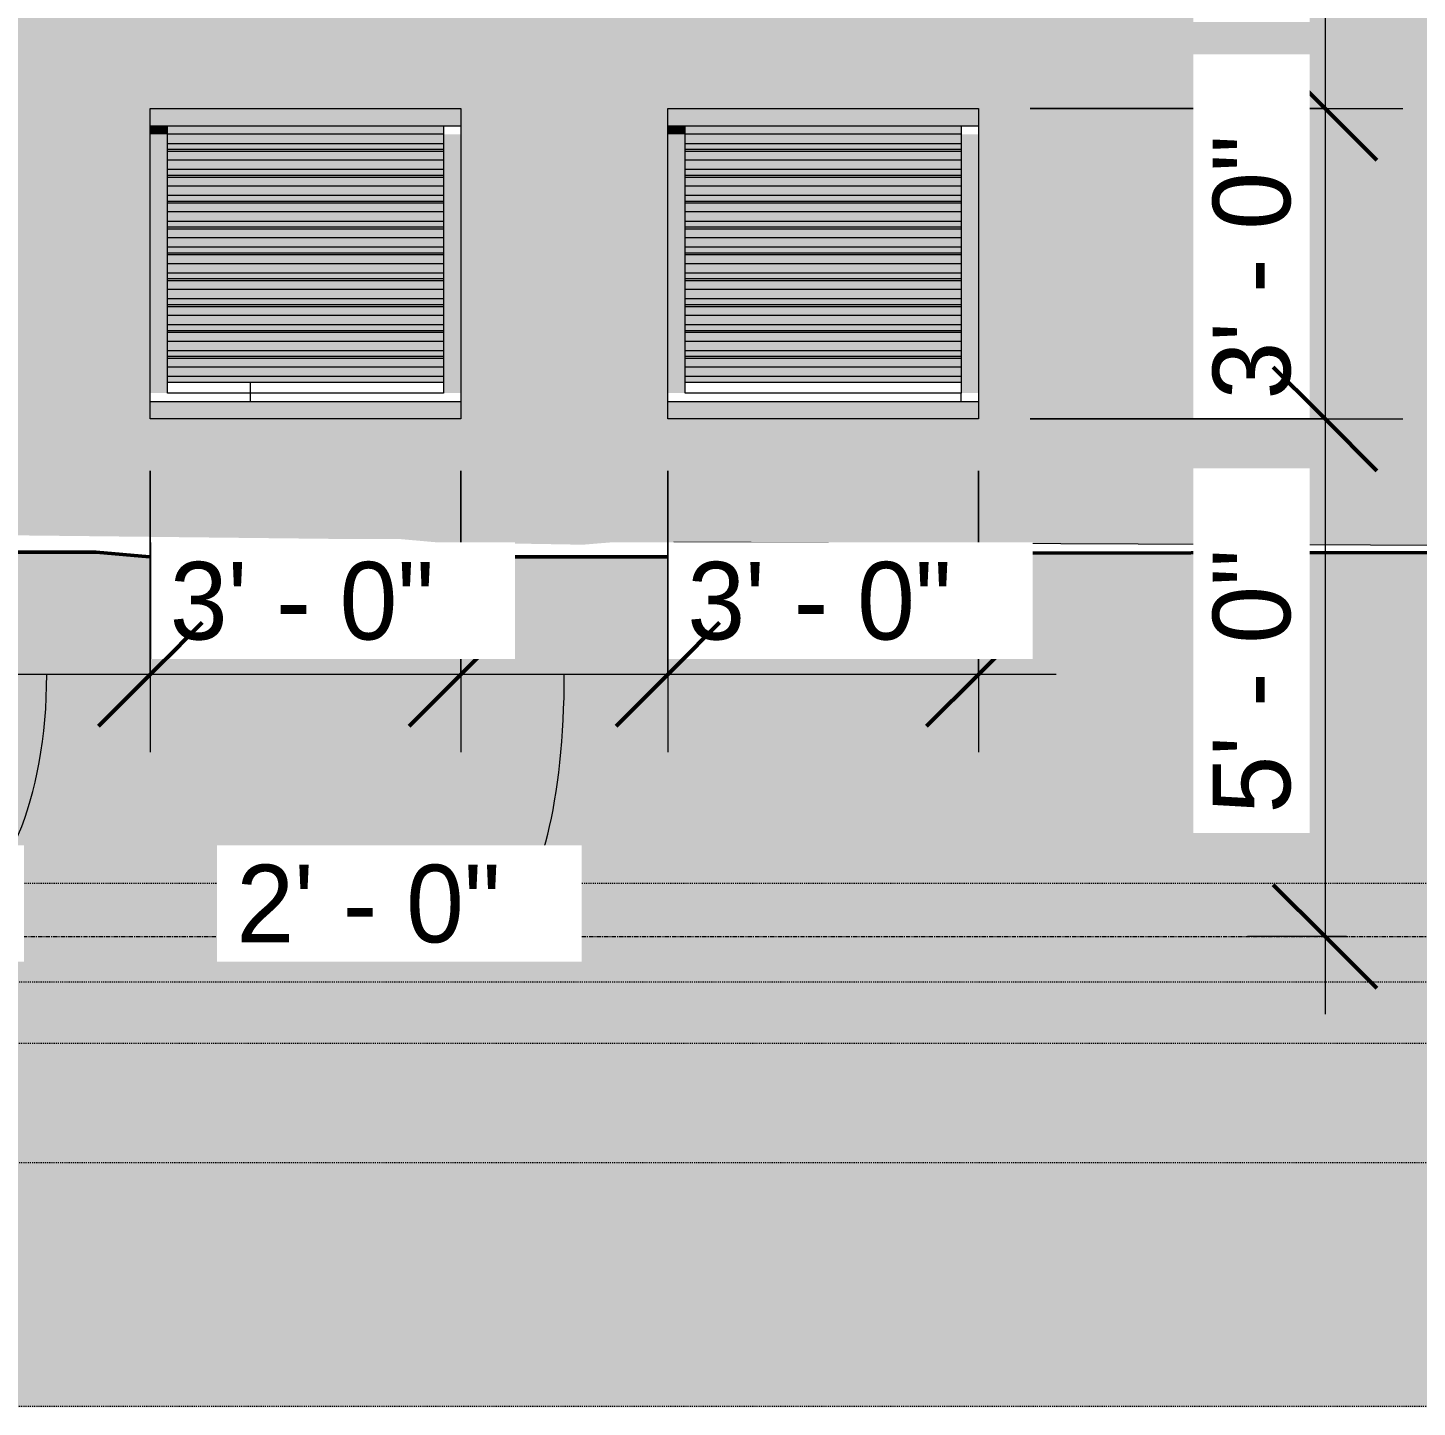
# Model space of a CAD drawing. Header units: inches. Extents: x -4178 to 1394, y -264 to 630.
# Drawn here: x -2744.5 to -2583.4, y -206.6 to -46.6 of the extents above; entities that cross this region are included whole.
import ezdxf

# ---------------------------------------------------------------- set-up
doc = ezdxf.new("R2010")
doc.units = ezdxf.units.IN
doc.header["$MEASUREMENT"] = 0
doc.linetypes.add('Aligning Line 1_8_', pattern=[0.25, 0.125, -0.125])
doc.linetypes.add('Grid Line 1_2_', pattern=[0.875, 0.5, -0.125, 0.125, -0.125])
for name, color, linetype, lineweight in [('0-1', 7, 'Continuous', 5), ('A-ANNO-DIMS', 211, 'Continuous', 9), ('A-ANNO-DIMS-96', 211, 'Continuous', 9), ('A-FLOR-LEVL-1', 51, 'Grid Line 1_2_', 9), ('A-GLAZ-CURT', 52, 'Continuous', 9), ('A-GLAZ-CWMG', 51, 'Continuous', 9), ('C-TOPO', 7, 'Continuous', 9), ('C-TOPO-1', 250, 'Continuous', 50), ('G-ANNO-SYMB', 111, 'Aligning Line 1_8_', 9), ('G-ANNO-SYMB-1', 147, 'Aligning Line 1_8_', 9), ('S-FNDN', 32, 'Continuous', 13), ('S-FNDN-2', 32, 'Continuous', 9)]:
    doc.layers.add(name, color=color, linetype=linetype, lineweight=lineweight)
doc.styles.add('Century Gothic', font='ufonts.com_century-gothic.ttf', dxfattribs={"height": 9})
doc.dimstyles.new('OD__1_4__Tol__', dxfattribs={"dimscale": 12, "dimtxt": 9.397514, "dimasz": 1, "dimexe": 0.75, "dimexo": 0.5, "dimgap": 0.125, "dimtad": 1, "dimrnd": 0.25, "dimzin": 1, "dimdsep": 46, "dimlunit": 4, "dimtxsty": 'Century Gothic', "dimblk1": 'OBLIQUE', "dimblk2": 'OBLIQUE', "dimsah": 1, "dimcen": 0.09, "dimdle": 0.75, "dimazin": 0, "dimtfac": 1, "dimtdec": 4, "dimtix": 1, "dimtmove": 0, "dimatfit": 3, "dimfxl": 1, "dimtvp": 1, "dimtfill": 1, "dimfrac": 2, "dimtolj": 1, "dimtzin": 0, "dimarcsym": 2})
doc.dimstyles.new('OD__1_4__Tol___1', dxfattribs={"dimscale": 12, "dimtxt": 9.397514, "dimasz": 1, "dimexe": 0.75, "dimexo": 0.5, "dimgap": 0.125, "dimtad": 1, "dimrnd": 0.25, "dimzin": 1, "dimdsep": 46, "dimlunit": 4, "dimtxsty": 'Century Gothic', "dimblk1": 'OBLIQUE', "dimblk2": 'OBLIQUE', "dimsah": 1, "dimcen": 0.09, "dimdle": 0.75, "dimazin": 0, "dimtfac": 1, "dimtdec": 4, "dimtix": 1, "dimtmove": 1, "dimatfit": 3, "dimfxl": 1, "dimtvp": 1, "dimtfill": 1, "dimfrac": 2, "dimtolj": 1, "dimtzin": 0, "dimarcsym": 2})

# ---------------------------------------------------------------- blocks, each defined once
blk = doc.blocks.new('CTR  - Topography_rvt-1-BUILDING ELEVATION - WEST')
at = {"layer": 'C-TOPO'}
h = blk.add_hatch(dxfattribs=at)
h.set_pattern_fill('FP_6', color=256, style=0, pattern_type=2)
h.set_pattern_definition([(0, (-2936.56, 0), (24, 24), [24, -24]), (0, (-2936.56, 9), (24, 24), [24, -24]), (0, (-2936.56, 18), (24, 24), [24, -24]), (90, (-2933.56, 21), (-24, 24), [24, -24]), (90, (-2924.56, 21), (-24, 24), [24, -24]), (90, (-2915.56, 21), (-24, 24), [24, -24])])
h.paths.add_polyline_path([(-3091.63, -206.57), (-1926.91, -206.57), (-1926.91, -111.74), (-1948.54, -112.02), (-2089.83, -110.5), (-2098.67, -109.67), (-2269.1, -108), (-2283.86, -106.82), (-2289.99, -108), (-2516.29, -107.4), (-2640, -107.55), (-2645.4, -108), (-2730.41, -108), (-2736.58, -107.45), (-2865.63, -107.32), (-3028.03, -105.51), (-3133.52, -105.67), (-3191.84, -108), (-3208.83, -104.64), (-3243.43, -102.17), (-3381.47, -93.2), (-3477.77, -108), (-3552.41, -102.42), (-3643.76, -108), (-3681.9, -102.54), (-3912.57, -3.08), (-3919.57, 0), (-3932.13, 0), (-3985.01, -3.27), (-3985.01, -206.57), (-3133.45, -206.57)], flags=0)
for p, q in [((-2718.72, -90), (-2718.72, -87.77)), ((-2718.72, -90), (-2718.72, -87.77)), ((-2636.32, -90), (-2636.32, -89)), ((-2636.32, -90), (-2636.32, -89)), ((-2289.85, -107.97), (-2669.64, -106.27)), ((-2736.58, -107.45), (-2865.63, -107.32)), ((-2730.41, -108), (-2736.58, -107.45)), ((-2640, -107.55), (-2645.4, -108)), ((-2640, -107.55), (-2513.66, -107.4)), ((-2730.41, -108), (-2645.4, -108)), ((-2729.7, -108), (-2730.41, -108)), ((-2646.16, -108), (-2645.4, -108))]:
    blk.add_line(p, q, dxfattribs=at)
at = {"layer": 'C-TOPO-1'}
for p, q in [((-2736.58, -107.45), (-2865.63, -107.32)), ((-2730.41, -108), (-2736.58, -107.45)), ((-2640, -107.55), (-2645.4, -108)), ((-2513.66, -107.4), (-2640, -107.55)), ((-2645.4, -108), (-2730.41, -108))]:
    blk.add_line(p, q, dxfattribs=at)
blk = doc.blocks.new('CTR - 1st Phase - Common Walls_rvt-1-BUILDING ELEVATION - WEST')
at = {"layer": 'A-FLOR-LEVL-1'}
blk.add_line((-4168.71, -152), (-1830.2, -152), dxfattribs=at)
at = {"layer": 'G-ANNO-SYMB-1'}
for p, q in [((-1926.91, -145.84), (-4071.96, -145.84)), ((-1926.91, -164.42), (-4072, -164.42))]:
    blk.add_line(p, q, dxfattribs=at)
blk = doc.blocks.new('CTR - 1st Phase -Stairs _ Elevators_rvt-1-BUILDING ELEVATION - WEST')
at = {"layer": 'A-FLOR-LEVL-1'}
blk.add_line((-4168.71, -152), (-1830.2, -152), dxfattribs=at)
at = {"layer": 'G-ANNO-SYMB-1'}
blk.add_line((-1926.91, -206.49), (-4071.96, -206.49), dxfattribs=at)
blk = doc.blocks.new('Empty Panel - Empty Panel-2514206-BUILDING ELEVATION - WEST')
at = {"layer": 'A-GLAZ-CURT'}
blk.add_line((-2756.32, -89), (-2788.32, -89), dxfattribs=at)
blk = doc.blocks.new('Rectangular Mullion - louver-2514202-BUILDING ELEVATION - WEST')
at = {"layer": 'A-GLAZ-CWMG'}
for points in [[(-2756.32, -84.95), (-2756.32, -84.77), (-2788.32, -84.77), (-2788.32, -84.95), (-2764.84, -84.95)], [(-2756.32, -87.05), (-2756.32, -84.95), (-2788.32, -84.95), (-2788.32, -87.05), (-2764.84, -87.05)], [(-2788.32, -87.77), (-2756.32, -87.77), (-2756.32, -87.05), (-2788.32, -87.05)]]:
    blk.add_hatch(color=256, dxfattribs=at).paths.add_polyline_path(points, flags=0)
for p, q in [((-2788.32, -84.95), (-2756.32, -84.95)), ((-2788.32, -87.05), (-2756.32, -87.05)), ((-2756.32, -87.77), (-2788.32, -87.77))]:
    blk.add_line(p, q, dxfattribs=at)
blk = doc.blocks.new('Rectangular Mullion - Louver Frame-2514203-BUILDING ELEVATION - WEST')
at = {"layer": 'A-GLAZ-CWMG'}
blk.add_hatch(color=256, dxfattribs=at).paths.add_polyline_path([(-2790.32, -92), (-2754.32, -92), (-2754.32, -90), (-2790.32, -90), (-2790.32, -91.95)], flags=0)
blk.add_line((-2754.32, -90), (-2790.32, -90), dxfattribs=at)
blk = doc.blocks.new('Rectangular Mullion - Louver Frame-2514204-BUILDING ELEVATION - WEST')
at = {"layer": 'A-GLAZ-CWMG'}
blk.add_hatch(color=256, dxfattribs=at).paths.add_polyline_path([(-2767.98, -58), (-2754.32, -58), (-2754.32, -56), (-2790.32, -56), (-2790.32, -58), (-2787.48, -58)], flags=0)
blk.add_line((-2790.32, -58), (-2754.32, -58), dxfattribs=at)
blk = doc.blocks.new('Rectangular Mullion - Louver Frame-2010914-BUILDING ELEVATION - WEST')
at = {"layer": 'A-GLAZ-CWMG'}
blk.add_hatch(color=256, dxfattribs=at).paths.add_polyline_path([(-2756.32, -89), (-2754.32, -89), (-2754.32, -86), (-2756.32, -86), (-2756.32, -87.77)], flags=0)
blk.add_line((-2756.32, -86), (-2756.32, -89), dxfattribs=at)
blk = doc.blocks.new('Rectangular Mullion - Louver Frame-2010916-BUILDING ELEVATION - WEST')
at = {"layer": 'A-GLAZ-CWMG'}
blk.add_hatch(color=256, dxfattribs=at).paths.add_polyline_path([(-2790.32, -89), (-2788.32, -89), (-2788.32, -86), (-2790.32, -86), (-2790.32, -87.77)], flags=0)
blk.add_line((-2788.32, -89), (-2788.32, -86), dxfattribs=at)
blk = doc.blocks.new('Rectangular Mullion - Louver Frame-2513604-BUILDING ELEVATION - WEST')
at = {"layer": 'A-GLAZ-CWMG'}
blk.add_hatch(color=256, dxfattribs=at).paths.add_polyline_path([(-2728.32, -59), (-2728.32, -58), (-2730.32, -58), (-2730.32, -59)], flags=0)
for p in [(-2730.32, -58), (-2728.32, -59)]:
    blk.add_line(p, (-2728.32, -58), dxfattribs=at)
blk = doc.blocks.new('Empty Panel - Empty Panel-2514207-BUILDING ELEVATION - WEST')
at = {"layer": 'A-GLAZ-CURT'}
blk.add_line((-2756.32, -59), (-2788.32, -59), dxfattribs=at)
blk = doc.blocks.new('Rectangular Mullion - Louver Frame-2514054-BUILDING ELEVATION - WEST')
at = {"layer": 'A-GLAZ-CWMG'}
blk.add_hatch(color=256, dxfattribs=at).paths.add_polyline_path([(-2754.32, -80), (-2754.32, -77), (-2756.32, -77), (-2756.32, -80)], flags=0)
blk.add_line((-2756.32, -77), (-2756.32, -80), dxfattribs=at)
blk = doc.blocks.new('Rectangular Mullion - Louver Frame-2514056-BUILDING ELEVATION - WEST')
at = {"layer": 'A-GLAZ-CWMG'}
blk.add_hatch(color=256, dxfattribs=at).paths.add_polyline_path([(-2788.32, -83), (-2788.32, -80), (-2790.32, -80), (-2790.32, -83)], flags=0)
blk.add_line((-2788.32, -83), (-2788.32, -80), dxfattribs=at)
blk = doc.blocks.new('Rectangular Mullion - louver-V25-BUILDING ELEVATION - WEST')
at = {"layer": 'A-GLAZ-CWMG'}
for points in [[(-2696.32, -60.05), (-2696.32, -58), (-2728.32, -58), (-2728.32, -60.05), (-2697.8, -60.05)], [(-2718.72, -60.77), (-2696.32, -60.77), (-2696.32, -60.05), (-2728.32, -60.05), (-2728.32, -60.77), (-2721.8, -60.77)]]:
    blk.add_hatch(color=256, dxfattribs=at).paths.add_polyline_path(points, flags=0)
for p, q in [((-2696.32, -58), (-2696.32, -59)), ((-2728.32, -60.05), (-2696.32, -60.05)), ((-2696.32, -60.77), (-2728.32, -60.77))]:
    blk.add_line(p, q, dxfattribs=at)
blk = doc.blocks.new('DIMBLOCK1-BUILDING ELEVATION - WEST')
at = {"layer": 'A-ANNO-DIMS-96'}
for p, q in [((-2594.13, 9), (-2594.13, -56)), ((-2591.64, 0), (-2603.13, 0)), ((-2594.13, 0), (-2591.64, 0)), ((-2628.32, -56), (-2585.13, -56)), ((-2594.13, -56), (-2628.32, -56))]:
    blk.add_line(p, q, dxfattribs=at)
at = {"layer": 'A-ANNO-DIMS-96', "lineweight": 50}
for p, q in [((-2594.13, 0), (-2600.13, 6)), ((-2594.13, 0), (-2588.13, -6)), ((-2594.13, -56), (-2600.13, -50)), ((-2594.13, -56), (-2588.13, -62))]:
    blk.add_line(p, q, dxfattribs=at)
at = {"layer": 'A-ANNO-DIMS-96', "color": 0, "insert": (-2607.16, -43.74), "char_height": 9, "width": 37.7691, "attachment_point": 1, "rotation": 90, "line_spacing_factor": 0.984502, "style": 'Century Gothic', "bg_fill": 3, "box_fill_scale": 1.25, "bg_fill_color": 256, "bg_fill_true_color": 13158600, "bg_fill_transparency": 0}
blk.add_mtext('4\' - 8"', dxfattribs=at)
blk = doc.blocks.new('_Oblique')
at = {"color": 0, "linetype": 'ByBlock', "lineweight": -2}
blk.add_line((-0.5, -0.5), (0.5, 0.5), dxfattribs=at)
blk = doc.blocks.new('DIMBLOCK2-BUILDING ELEVATION - WEST')
at = {"layer": 'A-ANNO-DIMS-96', "lineweight": 50}
for p, q in [((-2594.13, -56), (-2600.13, -50)), ((-2594.13, -56), (-2588.13, -62)), ((-2594.13, -92), (-2600.13, -86)), ((-2594.13, -92), (-2588.13, -98))]:
    blk.add_line(p, q, dxfattribs=at)
at = {"layer": 'A-ANNO-DIMS-96'}
for p, q in [((-2628.32, -56), (-2585.13, -56)), ((-2594.13, -56), (-2628.32, -56)), ((-2594.13, -56), (-2594.13, -92)), ((-2628.32, -92), (-2585.13, -92)), ((-2594.13, -92), (-2628.32, -92))]:
    blk.add_line(p, q, dxfattribs=at)
at = {"layer": 'A-ANNO-DIMS-96', "color": 0, "insert": (-2607.16, -89.74), "char_height": 9, "width": 37.7691, "attachment_point": 1, "rotation": 90, "line_spacing_factor": 0.984502, "style": 'Century Gothic', "bg_fill": 3, "box_fill_scale": 1.25, "bg_fill_color": 256, "bg_fill_true_color": 13158600, "bg_fill_transparency": 0}
blk.add_mtext('3\' - 0"', dxfattribs=at)
blk = doc.blocks.new('DIMBLOCK3-BUILDING ELEVATION - WEST')
at = {"layer": 'A-ANNO-DIMS-96', "lineweight": 50}
for p, q in [((-2594.13, -92), (-2600.13, -86)), ((-2594.13, -92), (-2588.13, -98)), ((-2594.13, -152), (-2600.13, -146)), ((-2594.13, -152), (-2588.13, -158))]:
    blk.add_line(p, q, dxfattribs=at)
at = {"layer": 'A-ANNO-DIMS-96'}
for p, q in [((-2628.32, -92), (-2585.13, -92)), ((-2594.13, -92), (-2628.32, -92)), ((-2594.13, -92), (-2594.13, -161)), ((-2591.64, -152), (-2603.13, -152)), ((-2594.13, -152), (-2591.64, -152))]:
    blk.add_line(p, q, dxfattribs=at)
at = {"layer": 'A-ANNO-DIMS-96', "color": 0, "insert": (-2607.16, -137.74), "char_height": 9, "width": 37.7691, "attachment_point": 1, "rotation": 90, "line_spacing_factor": 0.984502, "style": 'Century Gothic', "bg_fill": 3, "box_fill_scale": 1.25, "bg_fill_color": 256, "bg_fill_true_color": 13158600, "bg_fill_transparency": 0}
blk.add_mtext('5\' - 0"', dxfattribs=at)
blk = doc.blocks.new('DIMBLOCK4-BUILDING ELEVATION - WEST')
at = {"layer": 'A-ANNO-DIMS-96'}
for p, q in [((-2670.32, -98), (-2670.32, -130.61)), ((-2670.32, -121.61), (-2670.32, -98)), ((-2634.32, -98), (-2634.32, -130.61)), ((-2634.32, -121.61), (-2634.32, -98)), ((-2625.32, -121.61), (-2670.32, -121.61))]:
    blk.add_line(p, q, dxfattribs=at)
at = {"layer": 'A-ANNO-DIMS-96', "lineweight": 50}
for p, q in [((-2670.32, -121.61), (-2664.32, -115.61)), ((-2634.32, -121.61), (-2628.32, -115.61)), ((-2670.32, -121.61), (-2676.32, -127.61)), ((-2634.32, -121.61), (-2640.32, -127.61))]:
    blk.add_line(p, q, dxfattribs=at)
at = {"layer": 'A-ANNO-DIMS-96', "color": 0, "insert": (-2668.06, -108.57), "char_height": 9, "width": 37.7691, "attachment_point": 1, "line_spacing_factor": 0.984502, "style": 'Century Gothic', "bg_fill": 3, "box_fill_scale": 1.25, "bg_fill_color": 256, "bg_fill_true_color": 13158600, "bg_fill_transparency": 0}
blk.add_mtext('3\' - 0"', dxfattribs=at)
blk = doc.blocks.new('DIMBLOCK5-BUILDING ELEVATION - WEST')
at = {"layer": 'A-ANNO-DIMS-96'}
for p, q in [((-2694.32, -98), (-2694.32, -130.61)), ((-2694.32, -121.61), (-2694.32, -98)), ((-2670.32, -98), (-2670.32, -130.61)), ((-2670.32, -121.61), (-2670.32, -98)), ((-2670.32, -121.61), (-2694.32, -121.61))]:
    blk.add_line(p, q, dxfattribs=at)
at = {"layer": 'A-ANNO-DIMS-96', "lineweight": 50}
for p, q in [((-2694.32, -121.61), (-2688.32, -115.61)), ((-2670.32, -121.61), (-2664.32, -115.61)), ((-2694.32, -121.61), (-2700.32, -127.61)), ((-2670.32, -121.61), (-2676.32, -127.61))]:
    blk.add_line(p, q, dxfattribs=at)
at = {"layer": 'A-ANNO-DIMS-96'}
blk.add_ellipse((-2688.88, -121.61), major_axis=(0, 26.22), ratio=0.249978, start_param=3.141593, end_param=4.712389, dxfattribs=at)
at = {"layer": 'A-ANNO-DIMS-96', "color": 0, "insert": (-2720.35, -143.68), "char_height": 9, "width": 37.7691, "attachment_point": 1, "line_spacing_factor": 0.984502, "style": 'Century Gothic', "bg_fill": 3, "box_fill_scale": 1.25, "bg_fill_color": 256, "bg_fill_true_color": 13158600, "bg_fill_transparency": 0}
blk.add_mtext('2\' - 0"', dxfattribs=at)
blk = doc.blocks.new('DIMBLOCK6-BUILDING ELEVATION - WEST')
at = {"layer": 'A-ANNO-DIMS-96'}
for p, q in [((-2730.32, -98), (-2730.32, -130.61)), ((-2730.32, -121.61), (-2730.32, -98)), ((-2694.32, -98), (-2694.32, -130.61)), ((-2694.32, -121.61), (-2694.32, -98)), ((-2694.32, -121.61), (-2730.32, -121.61))]:
    blk.add_line(p, q, dxfattribs=at)
at = {"layer": 'A-ANNO-DIMS-96', "lineweight": 50}
for p, q in [((-2730.32, -121.61), (-2724.32, -115.61)), ((-2694.32, -121.61), (-2688.32, -115.61)), ((-2730.32, -121.61), (-2736.32, -127.61)), ((-2694.32, -121.61), (-2700.32, -127.61))]:
    blk.add_line(p, q, dxfattribs=at)
at = {"layer": 'A-ANNO-DIMS-96', "color": 0, "insert": (-2728.06, -108.57), "char_height": 9, "width": 37.7691, "attachment_point": 1, "line_spacing_factor": 0.984502, "style": 'Century Gothic', "bg_fill": 3, "box_fill_scale": 1.25, "bg_fill_color": 256, "bg_fill_true_color": 13158600, "bg_fill_transparency": 0}
blk.add_mtext('3\' - 0"', dxfattribs=at)
blk = doc.blocks.new('DIMBLOCK7-BUILDING ELEVATION - WEST')
at = {"layer": 'A-ANNO-DIMS-96'}
for p, q in [((-2754.32, -98), (-2754.32, -130.61)), ((-2754.32, -121.61), (-2754.32, -98)), ((-2730.32, -98), (-2730.32, -130.61)), ((-2730.32, -121.61), (-2730.32, -98)), ((-2730.32, -121.61), (-2754.32, -121.61))]:
    blk.add_line(p, q, dxfattribs=at)
at = {"layer": 'A-ANNO-DIMS-96', "lineweight": 50}
for p, q in [((-2754.32, -121.61), (-2748.32, -115.61)), ((-2730.32, -121.61), (-2724.32, -115.61)), ((-2754.32, -121.61), (-2760.32, -127.61)), ((-2730.32, -121.61), (-2736.32, -127.61))]:
    blk.add_line(p, q, dxfattribs=at)
at = {"layer": 'A-ANNO-DIMS-96'}
blk.add_ellipse((-2753.52, -121.61), major_axis=(0, 26.22), ratio=0.426981, start_param=3.141593, end_param=4.712389, dxfattribs=at)
at = {"layer": 'A-ANNO-DIMS-96', "color": 0, "insert": (-2784.99, -143.68), "char_height": 9, "width": 37.7691, "attachment_point": 1, "line_spacing_factor": 0.984502, "style": 'Century Gothic', "bg_fill": 3, "box_fill_scale": 1.25, "bg_fill_color": 256, "bg_fill_true_color": 13158600, "bg_fill_transparency": 0}
blk.add_mtext('2\' - 0"', dxfattribs=at)

msp = doc.modelspace()

# ---------------------------------------------------------------- hatches: boundary and pattern name
at = {"layer": 'S-FNDN'}
h = msp.add_hatch(color=256, dxfattribs=at)
h.paths.add_polyline_path([(-1948.5427, -112.015), (-1931.3237, -111.7929), (-1931.3237, -32), (-3819.3237, -32), (-3819.3237, -41.2371), (-3704.7996, -89.76), (-3493.0457, -94.1174), (-3486.0919, -93.6928), (-3475.6075, -94.4762), (-3474.3277, -89.5532), (-3438.0984, -97.4358), (-3420.5474, -99.2058), (-3381.474, -93.2007), (-3255.865, -101.3614), (-3208.8324, -100.5348), (-3205.9876, -100.4209), (-3201.4363, -100.4143), (-2706.8159, -105.9278), (-2701.2447, -105.9334), (-2697.323, -106.283), (-2680.1875, -106.578), (-2676.6872, -106.2888), (-2660.9431, -106.3098), (-2289.8533, -107.9744), (-2283.8573, -106.8218), (-2269.0978, -108), (-2098.671, -109.6709), (-2081.7459, -110.5868), (-2020.3577, -111.245)], flags=0)
h.paths.add_polyline_path([(-2697.8035, -92), (-2730.3237, -92), (-2730.3237, -56), (-2694.3237, -56), (-2694.3237, -92)], flags=0)
h.paths.add_polyline_path([(-2764.8375, -92), (-2790.3237, -92), (-2790.3237, -56), (-2754.3237, -56), (-2754.3237, -92)], flags=0)
h.paths.add_polyline_path([(-2670.3237, -92), (-2670.3237, -56), (-2634.3237, -56), (-2634.3237, -92), (-2664.2865, -92)], flags=0)

# ---------------------------------------------------------------- linework, layer by layer
at = {"layer": 'G-ANNO-SYMB'}
for p, q in [((-1926.9125, -157.3105), (-4072.0005, -157.3105)), ((-1926.9125, -178.2392), (-4072.0005, -178.2392))]:
    msp.add_line(p, q, dxfattribs=at)
at = {"layer": 'S-FNDN-2'}
for p, q in [((-2730.3237, -92), (-2730.3237, -56)), ((-2730.3237, -56), (-2694.3237, -56)), ((-2694.3237, -56), (-2694.3237, -92)), ((-2670.3237, -92), (-2670.3237, -56)), ((-2670.3237, -56), (-2634.3237, -56)), ((-2634.3237, -56), (-2634.3237, -92)), ((-2694.3237, -92), (-2730.3237, -92)), ((-2634.3237, -92), (-2670.3237, -92))]:
    msp.add_line(p, q, dxfattribs=at)

# ---------------------------------------------------------------- block references
at = {"layer": '0-1'}
for name in ['CTR - 1st Phase - Common Walls_rvt-1-BUILDING ELEVATION - WEST', 'CTR - 1st Phase -Stairs _ Elevators_rvt-1-BUILDING ELEVATION - WEST', 'CTR  - Topography_rvt-1-BUILDING ELEVATION - WEST']:
    msp.add_blockref(name, (0, 0), dxfattribs=at)
at = {"layer": 'A-GLAZ-CURT'}
for name, p in [('Empty Panel - Empty Panel-2514207-BUILDING ELEVATION - WEST', (60, 0)), ('Empty Panel - Empty Panel-2514207-BUILDING ELEVATION - WEST', (120, 0)), ('Empty Panel - Empty Panel-2514206-BUILDING ELEVATION - WEST', (60, 27)), ('Empty Panel - Empty Panel-2514206-BUILDING ELEVATION - WEST', (120, 27)), ('Empty Panel - Empty Panel-2514206-BUILDING ELEVATION - WEST', (60, 24)), ('Empty Panel - Empty Panel-2514206-BUILDING ELEVATION - WEST', (120, 24)), ('Empty Panel - Empty Panel-2514206-BUILDING ELEVATION - WEST', (60, 21)), ('Empty Panel - Empty Panel-2514206-BUILDING ELEVATION - WEST', (120, 21)), ('Empty Panel - Empty Panel-2514206-BUILDING ELEVATION - WEST', (60, 18)), ('Empty Panel - Empty Panel-2514206-BUILDING ELEVATION - WEST', (120, 18)), ('Empty Panel - Empty Panel-2514206-BUILDING ELEVATION - WEST', (60, 15)), ('Empty Panel - Empty Panel-2514206-BUILDING ELEVATION - WEST', (120, 15)), ('Empty Panel - Empty Panel-2514206-BUILDING ELEVATION - WEST', (60, 12)), ('Empty Panel - Empty Panel-2514206-BUILDING ELEVATION - WEST', (120, 12)), ('Empty Panel - Empty Panel-2514206-BUILDING ELEVATION - WEST', (60, 9)), ('Empty Panel - Empty Panel-2514206-BUILDING ELEVATION - WEST', (120, 9)), ('Empty Panel - Empty Panel-2514206-BUILDING ELEVATION - WEST', (60, 6)), ('Empty Panel - Empty Panel-2514206-BUILDING ELEVATION - WEST', (120, 6)), ('Empty Panel - Empty Panel-2514206-BUILDING ELEVATION - WEST', (60, 3)), ('Empty Panel - Empty Panel-2514206-BUILDING ELEVATION - WEST', (120, 3)), ('Empty Panel - Empty Panel-2514206-BUILDING ELEVATION - WEST', (60, 0)), ('Empty Panel - Empty Panel-2514206-BUILDING ELEVATION - WEST', (120, 0))]:
    msp.add_blockref(name, p, dxfattribs=at)
at = {"layer": 'A-GLAZ-CWMG'}
for name, p in [('Rectangular Mullion - Louver Frame-2514204-BUILDING ELEVATION - WEST', (60, 0)), ('Rectangular Mullion - Louver Frame-2514204-BUILDING ELEVATION - WEST', (120, 0)), ('Rectangular Mullion - Louver Frame-2513604-BUILDING ELEVATION - WEST', (0, 0)), ('Rectangular Mullion - Louver Frame-2514056-BUILDING ELEVATION - WEST', (60, 21)), ('Rectangular Mullion - louver-V25-BUILDING ELEVATION - WEST', (0, 0)), ('Rectangular Mullion - Louver Frame-2514054-BUILDING ELEVATION - WEST', (60, 18)), ('Rectangular Mullion - Louver Frame-2513604-BUILDING ELEVATION - WEST', (60, 0)), ('Rectangular Mullion - Louver Frame-2514056-BUILDING ELEVATION - WEST', (120, 21)), ('Rectangular Mullion - louver-V25-BUILDING ELEVATION - WEST', (60, 0)), ('Rectangular Mullion - Louver Frame-2514054-BUILDING ELEVATION - WEST', (120, 18)), ('Rectangular Mullion - louver-2514202-BUILDING ELEVATION - WEST', (60, 24)), ('Rectangular Mullion - louver-2514202-BUILDING ELEVATION - WEST', (120, 24)), ('Rectangular Mullion - Louver Frame-2514056-BUILDING ELEVATION - WEST', (60, 18)), ('Rectangular Mullion - Louver Frame-2514054-BUILDING ELEVATION - WEST', (60, 15)), ('Rectangular Mullion - Louver Frame-2514056-BUILDING ELEVATION - WEST', (120, 18)), ('Rectangular Mullion - Louver Frame-2514054-BUILDING ELEVATION - WEST', (120, 15)), ('Rectangular Mullion - louver-2514202-BUILDING ELEVATION - WEST', (60, 21)), ('Rectangular Mullion - louver-2514202-BUILDING ELEVATION - WEST', (120, 21)), ('Rectangular Mullion - Louver Frame-2514056-BUILDING ELEVATION - WEST', (60, 15)), ('Rectangular Mullion - Louver Frame-2514054-BUILDING ELEVATION - WEST', (60, 12)), ('Rectangular Mullion - Louver Frame-2514056-BUILDING ELEVATION - WEST', (120, 15)), ('Rectangular Mullion - Louver Frame-2514054-BUILDING ELEVATION - WEST', (120, 12)), ('Rectangular Mullion - louver-2514202-BUILDING ELEVATION - WEST', (60, 18)), ('Rectangular Mullion - louver-2514202-BUILDING ELEVATION - WEST', (120, 18)), ('Rectangular Mullion - Louver Frame-2514056-BUILDING ELEVATION - WEST', (60, 12)), ('Rectangular Mullion - Louver Frame-2514054-BUILDING ELEVATION - WEST', (60, 9)), ('Rectangular Mullion - Louver Frame-2514056-BUILDING ELEVATION - WEST', (120, 12)), ('Rectangular Mullion - Louver Frame-2514054-BUILDING ELEVATION - WEST', (120, 9)), ('Rectangular Mullion - louver-2514202-BUILDING ELEVATION - WEST', (60, 15)), ('Rectangular Mullion - louver-2514202-BUILDING ELEVATION - WEST', (120, 15)), ('Rectangular Mullion - Louver Frame-2514056-BUILDING ELEVATION - WEST', (60, 9)), ('Rectangular Mullion - Louver Frame-2514054-BUILDING ELEVATION - WEST', (60, 6)), ('Rectangular Mullion - Louver Frame-2514056-BUILDING ELEVATION - WEST', (120, 9)), ('Rectangular Mullion - Louver Frame-2514054-BUILDING ELEVATION - WEST', (120, 6)), ('Rectangular Mullion - Louver Frame-2514056-BUILDING ELEVATION - WEST', (60, 6)), ('Rectangular Mullion - louver-2514202-BUILDING ELEVATION - WEST', (60, 12)), ('Rectangular Mullion - Louver Frame-2514054-BUILDING ELEVATION - WEST', (60, 3)), ('Rectangular Mullion - Louver Frame-2514056-BUILDING ELEVATION - WEST', (120, 6)), ('Rectangular Mullion - louver-2514202-BUILDING ELEVATION - WEST', (120, 12)), ('Rectangular Mullion - Louver Frame-2514054-BUILDING ELEVATION - WEST', (120, 3)), ('Rectangular Mullion - Louver Frame-2514056-BUILDING ELEVATION - WEST', (60, 3)), ('Rectangular Mullion - louver-2514202-BUILDING ELEVATION - WEST', (60, 9)), ('Rectangular Mullion - Louver Frame-2514054-BUILDING ELEVATION - WEST', (60, 0)), ('Rectangular Mullion - Louver Frame-2514056-BUILDING ELEVATION - WEST', (120, 3)), ('Rectangular Mullion - louver-2514202-BUILDING ELEVATION - WEST', (120, 9)), ('Rectangular Mullion - Louver Frame-2514054-BUILDING ELEVATION - WEST', (120, 0)), ('Rectangular Mullion - louver-2514202-BUILDING ELEVATION - WEST', (60, 6)), ('Rectangular Mullion - louver-2514202-BUILDING ELEVATION - WEST', (120, 6)), ('Rectangular Mullion - Louver Frame-2514056-BUILDING ELEVATION - WEST', (60, 0)), ('Rectangular Mullion - Louver Frame-2010914-BUILDING ELEVATION - WEST', (60, 6)), ('Rectangular Mullion - Louver Frame-2514056-BUILDING ELEVATION - WEST', (120, 0)), ('Rectangular Mullion - Louver Frame-2010914-BUILDING ELEVATION - WEST', (120, 6)), ('Rectangular Mullion - louver-2514202-BUILDING ELEVATION - WEST', (60, 3)), ('Rectangular Mullion - louver-2514202-BUILDING ELEVATION - WEST', (120, 3)), ('Rectangular Mullion - Louver Frame-2010916-BUILDING ELEVATION - WEST', (60, 3)), ('Rectangular Mullion - Louver Frame-2010914-BUILDING ELEVATION - WEST', (60, 3)), ('Rectangular Mullion - Louver Frame-2010916-BUILDING ELEVATION - WEST', (120, 3)), ('Rectangular Mullion - Louver Frame-2010914-BUILDING ELEVATION - WEST', (120, 3)), ('Rectangular Mullion - louver-2514202-BUILDING ELEVATION - WEST', (60, 0)), ('Rectangular Mullion - louver-2514202-BUILDING ELEVATION - WEST', (120, 0)), ('Rectangular Mullion - Louver Frame-2010916-BUILDING ELEVATION - WEST', (60, 0)), ('Rectangular Mullion - Louver Frame-2010914-BUILDING ELEVATION - WEST', (60, 0)), ('Rectangular Mullion - Louver Frame-2010916-BUILDING ELEVATION - WEST', (120, 0)), ('Rectangular Mullion - Louver Frame-2010914-BUILDING ELEVATION - WEST', (120, 0)), ('Rectangular Mullion - Louver Frame-2514203-BUILDING ELEVATION - WEST', (60, 0)), ('Rectangular Mullion - Louver Frame-2514203-BUILDING ELEVATION - WEST', (120, 0))]:
    msp.add_blockref(name, p, dxfattribs=at)

# ---------------------------------------------------------------- next in the draw order: dimensions: what is measured, and where the dimension line sits
at = {"layer": 'A-ANNO-DIMS'}
dim = msp.add_linear_dim(base=(-2594.1277, -56), p1=(-2585.6424, 0), p2=(-2634.3237, -56), angle=90, dimstyle='OD__1_4__Tol__', override={"dimpost": '<>', "dimfxl": 74.201559}, dxfattribs=at)
dim.commit()
dim.dimension.update_dxf_attribs({"geometry": 'DIMBLOCK1-BUILDING ELEVATION - WEST', "text_midpoint": (-2600.3541, -28)})

# ---------------------------------------------------------------- next in the draw order: dimensions: what is measured, and where the dimension line sits
dim = msp.add_linear_dim(base=(-2594.1277, -92), p1=(-2634.3237, -56), p2=(-2634.3237, -92), angle=90, dimstyle='OD__1_4__Tol__', override={"dimpost": '<>', "dimfxl": 36}, dxfattribs=at)
dim.commit()
dim.dimension.update_dxf_attribs({"geometry": 'DIMBLOCK2-BUILDING ELEVATION - WEST', "text_midpoint": (-2600.3541, -74)})

# ---------------------------------------------------------------- next in the draw order: dimensions: what is measured, and where the dimension line sits
dim = msp.add_linear_dim(base=(-2594.1277, -152), p1=(-2634.3237, -92), p2=(-2585.6424, -152), angle=90, dimstyle='OD__1_4__Tol__', override={"dimpost": '<>', "dimfxl": 77.264943}, dxfattribs=at)
dim.commit()
dim.dimension.update_dxf_attribs({"geometry": 'DIMBLOCK3-BUILDING ELEVATION - WEST', "text_midpoint": (-2600.3541, -122)})

# ---------------------------------------------------------------- next in the draw order: dimensions: what is measured, and where the dimension line sits
dim = msp.add_linear_dim(base=(-2670.3237, -121.6103), p1=(-2634.3237, -92), p2=(-2670.3237, -92), dimstyle='OD__1_4__Tol__', override={"dimpost": '<>', "dimfxl": 36}, dxfattribs=at)
dim.commit()
dim.dimension.update_dxf_attribs({"geometry": 'DIMBLOCK4-BUILDING ELEVATION - WEST', "text_midpoint": (-2652.3237, -115.384)})

# ---------------------------------------------------------------- next in the draw order: dimensions: what is measured, and where the dimension line sits
dim = msp.add_linear_dim(base=(-2694.3237, -121.6103), p1=(-2670.3237, -92), p2=(-2694.3237, -92), dimstyle='OD__1_4__Tol___1', override={"dimpost": '<>', "dimfxl": 24}, dxfattribs=at)
dim.commit()
dim.dimension.update_dxf_attribs({"geometry": 'DIMBLOCK5-BUILDING ELEVATION - WEST', "text_midpoint": (-2701.4674, -149.6763), "dimtype": 160})

# ---------------------------------------------------------------- next in the draw order: dimensions: what is measured, and where the dimension line sits
dim = msp.add_linear_dim(base=(-2730.3237, -121.6103), p1=(-2694.3237, -92), p2=(-2730.3237, -92), dimstyle='OD__1_4__Tol__', override={"dimpost": '<>', "dimfxl": 36}, dxfattribs=at)
dim.commit()
dim.dimension.update_dxf_attribs({"geometry": 'DIMBLOCK6-BUILDING ELEVATION - WEST', "text_midpoint": (-2712.3237, -115.384)})

# ---------------------------------------------------------------- next in the draw order: dimensions: what is measured, and where the dimension line sits
dim = msp.add_linear_dim(base=(-2754.3237, -121.6103), p1=(-2730.3237, -92), p2=(-2754.3237, -92), dimstyle='OD__1_4__Tol___1', override={"dimpost": '<>', "dimfxl": 24}, dxfattribs=at)
dim.commit()
dim.dimension.update_dxf_attribs({"geometry": 'DIMBLOCK7-BUILDING ELEVATION - WEST', "text_midpoint": (-2766.108, -149.6763), "dimtype": 160})

doc.saveas('drawing.dxf')
